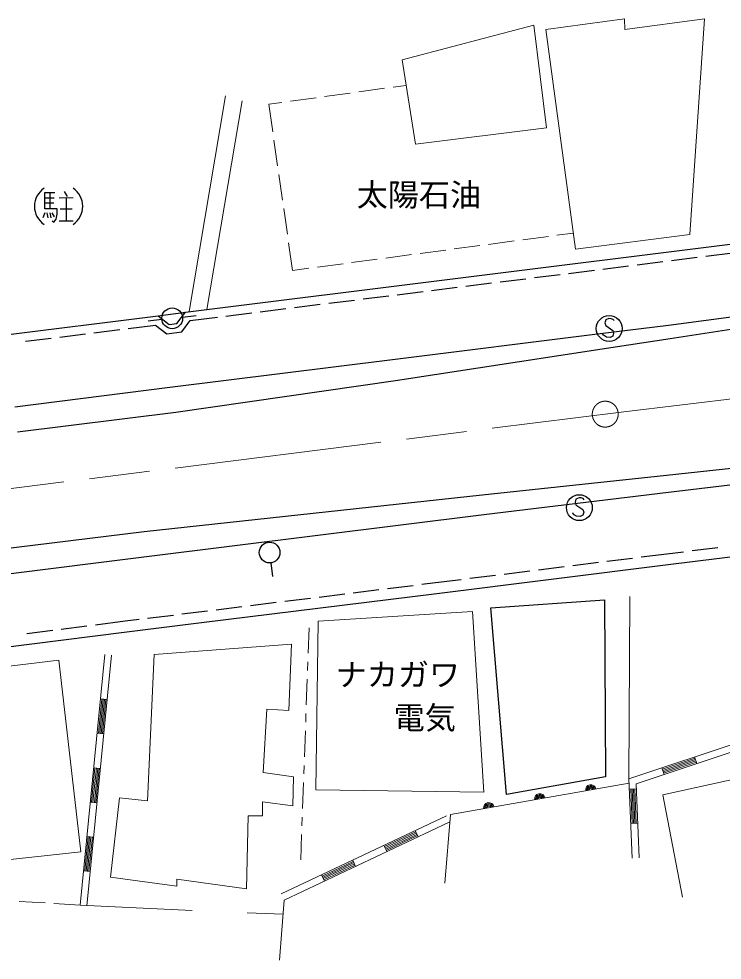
# Model space of a CAD drawing. Units: millimetres, scale not verified. Extents: x 40000 to 680000, y 20000 to 380000.
# Drawn here: x 230910 to 271644, y 270047 to 324580 of the extents above; entities that cross this region are included whole.
import ezdxf
from ezdxf.enums import TextEntityAlignment as Align

# ---------------------------------------------------------------- set-up
doc = ezdxf.new("R2010")
doc.units = ezdxf.units.MM
doc.header["$LTSCALE"] = 1000
doc.linetypes.add('CHAIN', pattern=[18.5, 12, -1.5, 3.5, -1.5])
for name, color, linetype, lineweight in [('M-BGD', 7, 'Continuous', 25), ('M-BMK', 2, 'CHAIN', 13), ('M-BMK-OTRS', 5, 'Continuous', 25), ('M-STR-STRC', 7, 'Continuous', 25), ('M-WORK', 1, 'Continuous', 13)]:
    doc.layers.add(name, color=color, linetype=linetype, lineweight=lineweight)
doc.styles.add('ＭＳ ゴシック', font='')
doc.styles.get('ＭＳ ゴシック').set_extended_font_data('MS Gothic')

msp = doc.modelspace()

# ---------------------------------------------------------------- linework, layer by layer
at = {"layer": 'M-BGD'}
for p, q in [((232417, 313572), (232416, 314510)), ((232416, 314510), (233002, 314510)), ((232416, 314219), (232947, 314219)), ((232714, 314510), (232714, 313573)), ((233244, 314219), (234065, 314220)), ((233244, 314219), (234059, 314220)), ((233535, 314575), (233710, 314281)), ((233648, 314220), (233649, 312868)), ((232417, 313925), (232944, 313925)), ((233125, 313573), (232417, 313572)), ((233125, 313269), (233125, 313573)), ((233303, 313573), (234001, 313573)), ((232419, 313336), (232302, 313046)), ((232537, 313338), (232597, 313046)), ((232713, 313336), (232772, 313048)), ((232830, 313336), (232948, 313102)), ((233067, 312978), (233125, 313269)), ((232834, 312871), (232944, 312810)), ((232944, 312810), (233067, 312978)), ((233241, 312868), (234056, 312868)), ((270691, 310826), (272260, 311022)), ((266722, 310331), (268210, 310517)), ((268706, 310579), (270195, 310764)), ((260768, 309588), (262256, 309774)), ((262752, 309836), (264241, 310022)), ((264737, 310084), (266226, 310269)), ((256799, 309093), (258287, 309279)), ((258783, 309341), (260272, 309527)), ((252829, 308598), (254318, 308784)), ((254814, 308846), (256302, 309031)), ((248860, 308103), (250349, 308289)), ((250845, 308351), (252333, 308536)), ((238985, 307373), (240555, 307591)), ((240066, 306927), (240555, 307591)), ((244891, 307608), (246379, 307794)), ((246875, 307855), (248364, 308041)), ((215252, 304441), (238985, 307373)), ((239197, 307156), (238403, 307057)), ((238985, 307373), (239622, 306869)), ((240354, 306440), (240841, 307103)), ((240389, 307301), (241183, 307396)), ((240841, 307103), (242410, 307298)), ((242906, 307360), (244395, 307546)), ((273523, 307484), (268540, 306818)), ((235262, 306389), (236751, 306573)), ((237247, 306634), (238833, 306830)), ((238833, 306830), (239472, 306324)), ((239622, 306869), (240066, 306927)), ((268540, 306818), (264569, 306326)), ((231292, 305899), (232781, 306082)), ((233277, 306144), (234766, 306328)), ((239472, 306324), (240354, 306440)), ((264569, 306326), (252554, 304820)), ((252554, 304820), (239657, 303217)), ((239657, 303217), (230686, 302079)), ((268533, 297152), (291400, 299916)), ((257835, 295871), (268533, 297152)), ((238456, 293450), (257835, 295871)), ((271396, 293936), (269907, 293753)), ((227859, 292129), (238456, 293450)), ((268446, 293573), (266956, 293387)), ((269411, 293692), (268446, 293573)), ((245503, 293066), (245596, 292271)), ((264475, 293077), (262987, 292891)), ((266460, 293325), (264971, 293139)), ((258521, 292334), (257033, 292148)), ((260506, 292581), (259017, 292395)), ((262490, 292829), (261002, 292643)), ((255047, 291900), (254250, 291801)), ((256537, 292086), (255047, 291900)), ((249784, 291250), (248295, 291066)), ((251769, 291495), (250280, 291311)), ((253754, 291740), (252265, 291556)), ((245814, 290759), (244326, 290575)), ((247799, 291004), (246310, 290820)), ((258237, 290450), (264820, 290925)), ((264820, 290925), (264888, 280666)), ((241844, 290269), (240356, 290085)), ((243829, 290514), (242341, 290330)), ((259157, 279641), (258237, 290450)), ((237078, 289680), (235351, 289461)), ((237875, 289778), (237078, 289680)), ((241493, 289590), (237157, 289055)), ((239860, 290023), (238371, 289839)), ((237157, 289055), (227254, 287801)), ((232871, 289147), (231383, 288959)), ((234855, 289398), (233367, 289210)), ((264888, 280666), (259157, 279641))]:
    msp.add_line(p, q, dxfattribs=at)
for centre in [(239793, 307230), (245434, 293662)]:
    msp.add_circle(centre, 600, dxfattribs=at)
for centre, start, end in [((233077, 313719), 123.8761, 236.1661), ((233348, 313719), 303.8761, 56.1661)]:
    msp.add_arc(centre, 1264, start, end, dxfattribs=at)
at = {"layer": 'M-BMK'}
for p, q in [((265787, 301793), (285729, 304178)), ((166541, 289361), (265787, 301793))]:
    msp.add_line(p, q, dxfattribs=at)
msp.add_circle((264872, 301678), 750, dxfattribs=at)
at = {"layer": 'M-BMK-OTRS'}
for p, q in [((240555, 307591), (272409, 311565)), ((276905, 293981), (268524, 292947)), ((268524, 292947), (255124, 291274)), ((255124, 291274), (241493, 289590))]:
    msp.add_line(p, q, dxfattribs=at)
at = {"layer": 'M-STR-STRC'}
for p, q in [((264902, 307138), (264857, 306961)), ((265089, 307213), (264902, 307138)), ((265208, 307203), (265089, 307213)), ((265325, 307163), (265208, 307203)), ((265380, 307098), (265325, 307163)), ((264857, 306961), (264905, 306807)), ((264905, 306807), (265303, 306533)), ((265303, 306533), (265351, 306378)), ((273619, 306802), (268637, 306039)), ((268637, 306039), (264689, 305441)), ((264768, 306246), (264716, 306341)), ((264940, 306142), (264768, 306246)), ((265149, 306124), (264940, 306142)), ((265306, 306202), (265149, 306124)), ((265351, 306378), (265306, 306202)), ((264689, 305441), (252729, 303613)), ((252729, 303613), (240001, 301773)), ((240001, 301773), (230836, 300636)), ((268426, 298149), (291352, 300587)), ((257743, 297006), (268426, 298149)), ((238163, 294871), (257743, 297006)), ((263174, 296760), (263129, 296583)), ((263361, 296835), (263174, 296760)), ((263480, 296825), (263361, 296835)), ((263597, 296786), (263480, 296825)), ((263652, 296721), (263597, 296786)), ((263129, 296583), (263177, 296429)), ((263177, 296429), (263575, 296155)), ((263575, 296155), (263623, 296001)), ((263040, 295868), (262988, 295963)), ((263212, 295764), (263040, 295868)), ((263421, 295747), (263212, 295764)), ((263578, 295824), (263421, 295747)), ((263623, 296001), (263578, 295824)), ((227763, 293600), (238163, 294871))]:
    msp.add_line(p, q, dxfattribs=at)
for centre in [(265102, 306640), (263374, 296262)]:
    msp.add_circle(centre, 750, dxfattribs=at)
at = {"layer": 'M-WORK'}
for p, q in [((261437, 323958), (265983, 324571)), ((265983, 324571), (266002, 323967)), ((266002, 323967), (270618, 324580)), ((270618, 324580), (269772, 312095)), ((260734, 324212), (253119, 322198)), ((261466, 318272), (260734, 324212)), ((263146, 311227), (261437, 323958)), ((253119, 322198), (253875, 317324)), ((253347, 320727), (252585, 320622)), ((240768, 307618), (242884, 320116)), ((250108, 320283), (248622, 320079)), ((252090, 320555), (250604, 320351)), ((241805, 307747), (243844, 319838)), ((246145, 319740), (245383, 319636)), ((245383, 319636), (245612, 318039)), ((248127, 320012), (246641, 319808)), ((253875, 317324), (261466, 318272)), ((245682, 317544), (245895, 316059)), ((245966, 315564), (246178, 314079)), ((246249, 313584), (246462, 312099)), ((260095, 311776), (261582, 311973)), ((262078, 312039), (263020, 312164)), ((269772, 312095), (263146, 311227)), ((246533, 311605), (246761, 310008)), ((256130, 311250), (257617, 311447)), ((258113, 311513), (259600, 311710)), ((252165, 310724), (253652, 310922)), ((254147, 310987), (255634, 311185)), ((248199, 310199), (249686, 310396)), ((250182, 310461), (251669, 310659)), ((246761, 310008), (247704, 310133)), ((266294, 291123), (266242, 280543)), ((248245, 289688), (257191, 290237)), ((257191, 290237), (257832, 279777)), ((248111, 279911), (248245, 289688)), ((247722, 289300), (247668, 287829)), ((238752, 287758), (246707, 288360)), ((246707, 288360), (246538, 284506)), ((206865, 284300), (233227, 287420)), ((233227, 287420), (234503, 276324)), ((234456, 273238), (235888, 287750)), ((234854, 273199), (236286, 287711)), ((238360, 279279), (238752, 287758)), ((247650, 287329), (247632, 286829)), ((247614, 286330), (247559, 284831)), ((235517, 283182), (235714, 285172)), ((235597, 283174), (235793, 285164)), ((236032, 285141), (235634, 285180)), ((235676, 283166), (235873, 285156)), ((235756, 283158), (235952, 285148)), ((245277, 284592), (245058, 280911)), ((246538, 284506), (245277, 284592)), ((247541, 284331), (247523, 283831)), ((266242, 280543), (275524, 283653)), ((235438, 283189), (235836, 283150)), ((247505, 283332), (247450, 281833)), ((266654, 280260), (275201, 283123)), ((268178, 281108), (270075, 281743)), ((268204, 281032), (270100, 281667)), ((268229, 280956), (270126, 281591)), ((268255, 280880), (270151, 281515)), ((270176, 281439), (270049, 281819)), ((235124, 279201), (235321, 281191)), ((235204, 279193), (235400, 281183)), ((235639, 281160), (235241, 281199)), ((235284, 279185), (235480, 281176)), ((235363, 279177), (235560, 281168)), ((245058, 280911), (246816, 280666)), ((247432, 281333), (247414, 280833)), ((268153, 281184), (268280, 280804)), ((268210, 279620), (274459, 281001)), ((246816, 280666), (246784, 278979)), ((247396, 280334), (247341, 278835)), ((266429, 275962), (266242, 280543)), ((257832, 279777), (248111, 279911)), ((266252, 280296), (255909, 278493)), ((266666, 279975), (266266, 279958)), ((266427, 277963), (266346, 279962)), ((266507, 277966), (266426, 279965)), ((266587, 277970), (266506, 279968)), ((266667, 277973), (266586, 279971)), ((266829, 275978), (266654, 280260)), ((235045, 279209), (235443, 279170)), ((236225, 274854), (236731, 279455)), ((236731, 279455), (238360, 279279)), ((246784, 278979), (245026, 279224)), ((245026, 279224), (245027, 278407)), ((269341, 273691), (268210, 279620)), ((244193, 278405), (244095, 274178)), ((245027, 278407), (244193, 278405)), ((255671, 278404), (246107, 273891)), ((247323, 278335), (247305, 277835)), ((255588, 274509), (255909, 278493)), ((255842, 278042), (246278, 273529)), ((266347, 277960), (266747, 277976)), ((234732, 275220), (234928, 277211)), ((234811, 275212), (235008, 277203)), ((235247, 277179), (234848, 277218)), ((234891, 275205), (235087, 277195)), ((234970, 275197), (235167, 277187)), ((247286, 277336), (247233, 275864)), ((253896, 277478), (252088, 276625)), ((253931, 277406), (252122, 276552)), ((253965, 277334), (252156, 276480)), ((253999, 277261), (252190, 276408)), ((254033, 277189), (253862, 277551)), ((252054, 276697), (252224, 276335)), ((234503, 276324), (218128, 274535)), ((250279, 275771), (248470, 274918)), ((250313, 275699), (248504, 274845)), ((250347, 275627), (248538, 274773)), ((250381, 275554), (248573, 274701)), ((250416, 275482), (250245, 275844)), ((234652, 275228), (235050, 275189)), ((240063, 274329), (236225, 274854)), ((248436, 274990), (248607, 274628)), ((244095, 274178), (240062, 274738)), ((240062, 274738), (240063, 274329)), ((230933, 273452), (232431, 273361)), ((232930, 273331), (234456, 273238)), ((234456, 273238), (240941, 272932)), ((246278, 273529), (246009, 270047)), ((246215, 272716), (244138, 272797))]:
    msp.add_line(p, q, dxfattribs=at)
for centre, radius in [((264036, 279909), 300), ((264036, 279909), 240), ((264036, 279909), 180), ((264036, 279909), 120), ((264036, 279909), 100), ((261081, 279394), 300), ((261081, 279394), 240), ((261081, 279394), 180), ((261081, 279394), 120), ((261081, 279394), 100), ((258125, 278879), 300), ((258125, 278879), 240), ((258125, 278879), 180), ((258125, 278879), 120), ((258125, 278879), 100)]:
    msp.add_arc(centre, radius, 9.8876, 189.8876, dxfattribs=at)

# ---------------------------------------------------------------- texts
at = {"layer": 'M-BGD', "style": 'ＭＳ ゴシック'}
for s, p in [('ナカガワ', (249262, 286587)), ('電気', (252620, 284092))]:
    msp.add_text(s, height=1320, rotation=0.021, dxfattribs=at).set_placement(p, align=Align.MIDDLE_LEFT)
at = {"layer": 'M-WORK', "style": 'ＭＳ ゴシック'}
msp.add_text('太陽石油', height=1320, rotation=0.021, dxfattribs=at).set_placement((250483, 314386), align=Align.MIDDLE_LEFT)

doc.saveas('drawing.dxf')
